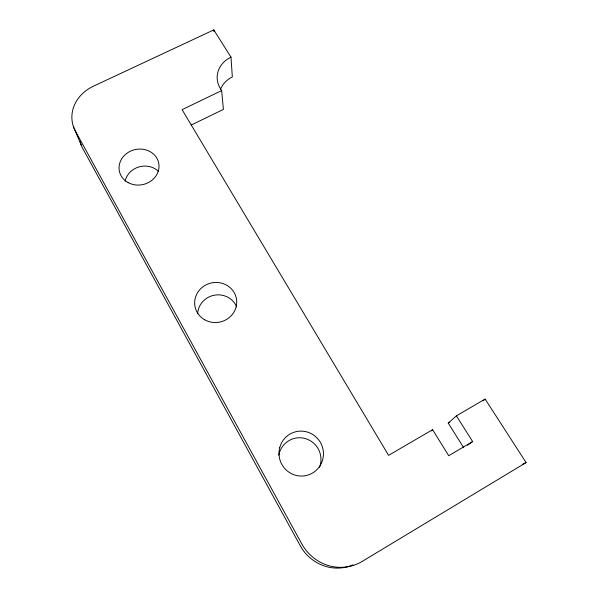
<?xml version="1.0" encoding="UTF-8"?>
<svg xmlns="http://www.w3.org/2000/svg" width="598" height="598" viewBox="0 0 598 598"><rect width="100%" height="100%" fill="white"/><g stroke="black" fill="none" stroke-linecap="round" stroke-linejoin="round"><path stroke-width="0.9" d="M431.3 430.919L432.601 429.7L448.709 455.721L472.644 441.586L456.394 415.834L485.128 399.098L526.098 462.56L362.328 561.335A45.545 43.632 72.9 0 1 301.661 543.664L75.438 131.119A37.861 32.957 -11.9 0 1 93.355 86.232L213.785 29.9L230.985 57.154L232.345 76.978A25.542 22.395 -1.3 0 0 220.363 89.595M463.704 447.767L448.238 423.078L456.394 415.834M483.132 400.787L485.128 399.098M467.427 445.196L472.644 441.586M448.238 423.078L449.808 422.158M432.601 429.7L388.588 455.347L182.084 109.658L221.664 90.59L220.258 88.325A26.551 23.09 -1.2 0 1 230.985 57.154M191.143 125.094L223.398 109.412L221.664 90.59M522.854 464.078L526.098 462.56M73.629 127.15L81.141 144.873M213.785 29.9L213.957 31.694M353.074 564.878A43.527 41.696 74 0 1 300.099 545.481L82.883 148.715A36.388 31.933 -12.2 0 1 80.169 141.651M125.161 181.276A19.278 17.327 -12.3 0 1 138.781 166.977A19.278 17.327 -12.3 0 1 158.373 171.297M197.669 313.741A20.205 19.271 -11.7 0 1 214.533 295.158A20.205 19.271 -11.7 0 1 236.644 306.879M278.825 455.123A21.565 21.222 70.9 0 1 305.526 438.626A21.565 21.222 70.9 0 1 319.556 467.232M128.122 182.599A20.07 17.91 -11.9 0 0 158.993 167.223A20.07 17.91 -11.9 0 0 129.99 151.406A20.07 17.91 -11.9 0 0 128.122 182.599M204.71 319.803A21.079 20.018 -11 0 0 236.718 302.61A21.079 20.018 -11 0 0 205.637 285.067A21.079 20.018 -11 0 0 204.71 319.803M279.737 447.566A22.515 22.178 67.5 0 0 306.991 475.35A22.515 22.178 67.5 0 0 316.925 437.856A22.515 22.178 67.5 0 0 279.737 447.566"/></g></svg>
